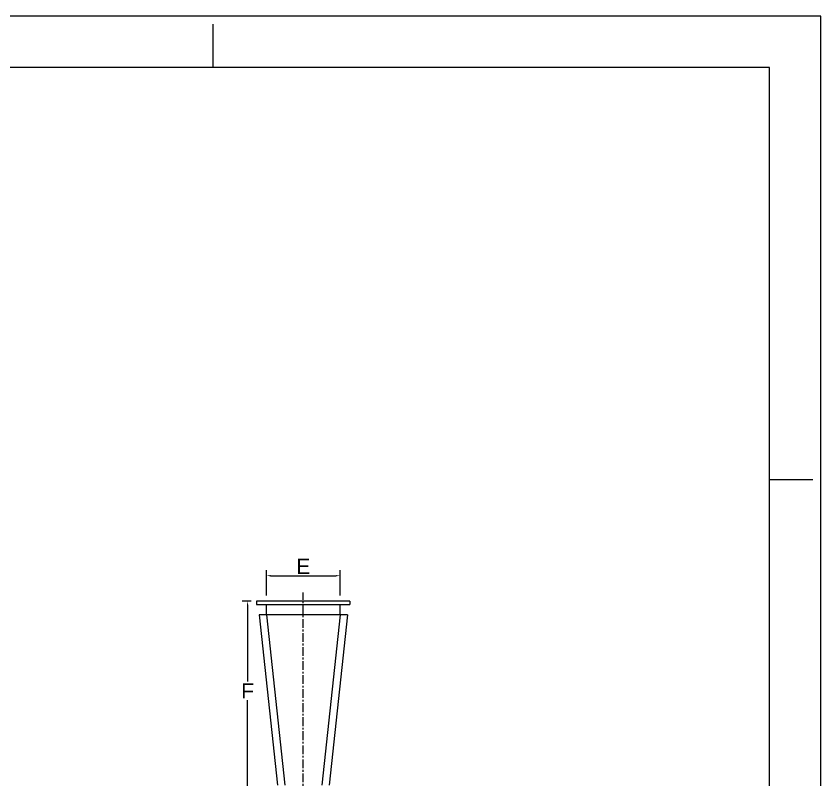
# Model space of a CAD drawing. Header units: millimetres. Extents: x 2 to 671028, y -1 to 511258.
# Drawn here: x 448856 to 671028, y 300577 to 511258 of the extents above; entities that cross this region are included whole.
import ezdxf
from ezdxf.enums import TextEntityAlignment as Align

# ---------------------------------------------------------------- set-up
doc = ezdxf.new("R2010")
doc.units = ezdxf.units.MM
doc.header["$LTSCALE"] = 25.4
doc.linetypes.add('CENTER', pattern=[50.8, 31.75, -6.35, 6.35, -6.35])
doc.layers.get('Defpoints').update_dxf_attribs({"lineweight": 5})
doc.layers.add('CAXA1', color=5, linetype='CENTER', lineweight=5)
doc.layers.add('Title Block', color=7, linetype='Continuous', lineweight=5)
doc.styles.add('ACANSTS', font='romans.shx', dxfattribs={"height": 25.4})
doc.styles.add('Roman', font='arial.ttf')
doc.styles.get("Standard").update_dxf_attribs({"font": 'arial.ttf'})
doc.dimstyles.new('ISO-25', dxfattribs={"dimscale": 30, "dimtxt": 38.1, "dimasz": 38.1, "dimexe": 50.8, "dimexo": 50.8, "dimgap": 15.875, "dimtad": 1, "dimtih": 1, "dimtoh": 1, "dimdec": 1, "dimlfac": 0.03937, "dimdsep": 46, "dimtxsty": 'Standard', "dimcen": 63.5, "dimclrd": 7, "dimclre": 7, "dimclrt": 7, "dimadec": 0, "dimazin": 0, "dimtfac": 1, "dimtdec": 1, "dimtmove": 0, "dimatfit": 3, "dimfxl": 25.4, "dimlwd": 5, "dimlwe": 5, "dimarcsym": 0})

# ---------------------------------------------------------------- blocks, each defined once
blk = doc.blocks.new('*D35')
at = {"color": 7, "linetype": 'Continuous', "lineweight": 5, "transparency": 16777216}
for p, q in [((517977, 351404), (517977, 358421)), ((538297, 351404), (538297, 358421)), ((519120, 356897), (537154, 356897))]:
    blk.add_line(p, q, dxfattribs=at)
at = {"color": 7, "transparency": 16777216}
for points in [[(519120, 357087), (519120, 356706), (517977, 356897)], [(537154, 357087), (537154, 356706), (538297, 356897)]]:
    blk.add_solid(points, dxfattribs=at)
at = {"layer": 'Defpoints', "color": 0, "transparency": 16777216}
for p in [(538297, 356897), (517977, 349880), (538297, 349880)]:
    blk.add_point(p, dxfattribs=at)
at = {"color": 7, "lineweight": 5, "transparency": 16777216, "insert": (528137, 359468), "char_height": 4191, "attachment_point": 5, "style": 'Roman'}
blk.add_mtext('E', dxfattribs=at)
blk = doc.blocks.new('*D36')
at = {"color": 7, "linetype": 'Continuous', "lineweight": 5, "transparency": 16777216}
for p, q in [((513723, 349880), (511232, 349880)), ((512756, 348737), (512756, 327722)), ((512756, 297683), (512756, 322579)), ((519755, 296540), (511232, 296540))]:
    blk.add_line(p, q, dxfattribs=at)
at = {"color": 7, "transparency": 16777216}
for points in [[(512566, 348737), (512947, 348737), (512756, 349880)], [(512566, 297683), (512947, 297683), (512756, 296540)]]:
    blk.add_solid(points, dxfattribs=at)
at = {"layer": 'Defpoints', "color": 0, "transparency": 16777216}
for p in [(515247, 349880), (512756, 296540), (521279, 296540)]:
    blk.add_point(p, dxfattribs=at)
at = {"color": 7, "lineweight": 5, "transparency": 16777216, "insert": (512756, 325151), "char_height": 4191, "attachment_point": 5, "style": 'Roman'}
blk.add_mtext('F', dxfattribs=at)
blk = doc.blocks.new('LONE STAR BLOWER TITLE BLOCK (SIZE A)')
at = {"layer": 'Title Block', "lineweight": 15}
for p, q in [((600.08, 457.2), (0, 457.2)), ((600.08, 0), (600.08, 457.2)), ((450.06, 444.5), (450.06, 455.22)), ((587.38, 444.5), (12.7, 444.5)), ((587.38, 444.5), (12.7, 444.5)), ((587.38, 12.7), (587.38, 444.5)), ((587.38, 342.9), (598.09, 342.9))]:
    blk.add_line(p, q, dxfattribs=at)
at = {"layer": 'Title Block', "lineweight": 15, "style": 'ACANSTS'}
for tag, p, height in [('DRAWN_DATE', (402.66, 58.47), 3.43), ('DRAWN_BY', (375.45, 58.16), 3.43), ('DRAWING_SUBTITLE', (450.18, 50.21), 5.14), ('CHECKED_BY', (376.02, 49.37), 3.43), ('CHECK_DATE', (402.18, 49.5), 3.43), ('ENGINEER', (375.87, 40.95), 3.43), ('ENG_DATE', (401.95, 40.92), 3.43), ('DRAWING_SUBTITLE', (450.12, 39.35), 5.14), ('MANUFACTURING', (375.76, 32.38), 3.43), ('MFG_DATE', (401.98, 32.46), 3.43), ('CONTROL', (375.76, 23.81), 3.43), ('CONTROL_DATE', (401.98, 23.88), 3.43), ('CAGE_CODE', (455.36, 23.27), 3.43), ('MODEL_FILE_NAME', (230.14, 15.52), 3.43), ('APPROVED_BY', (375.47, 14.54), 3.43), ('APPROVAL_DATE', (401.77, 14.47), 3.43)]:
    blk.add_attdef(tag, p, '', height=height, dxfattribs=at)
at = {"layer": 'Title Block', "lineweight": 15, "style": 'Roman', "flags": 8}
for tag, height, p in [('DWG_NUMBER', 7.14, (484.29, 29.15)), ('SCALE', 3.43, (459.83, 17.88)), ('SHEETNUMBER', 3.43, (539.89, 17.88)), ('TOTA_SHEETS', 3.43, (556.11, 17.82))]:
    blk.add_attdef(tag, text='', height=height, dxfattribs=at).set_placement(p, align=Align.TOP_LEFT)
at = {"layer": 'Title Block', "lineweight": 15, "style": 'ACANSTS'}
blk.add_attdef('REVISION', text='', height=3.43, dxfattribs=at).set_placement((580.38, 22.69), align=Align.CENTER)

msp = doc.modelspace()

# ---------------------------------------------------------------- linework, layer by layer
at = {"color": 7, "lineweight": 5}
for p, q in [((541027.67, 349879.8), (515246.67, 349879.8)), ((515246.67, 349879.8), (515246.67, 348914.6)), ((515246.67, 348914.6), (541027.67, 348914.6)), ((517977.17, 346069.8), (517977.17, 348914.6)), ((538297.17, 346069.8), (538297.17, 348914.6)), ((541021.17, 349879.8), (541021.17, 348914.6)), ((540342.39, 346069.8), (515931.94, 346069.8)), ((515931.94, 346069.8), (521011.94, 299079.8)), ((517977.17, 346069.8), (523057.17, 299079.8)), ((538297.17, 346069.8), (533217.17, 299079.8)), ((540342.39, 346069.8), (535262.39, 299079.8))]:
    msp.add_line(p, q, dxfattribs=at)
at = {"layer": 'CAXA1', "linetype": 'CENTER', "lineweight": 5, "ltscale": 3}
msp.add_line((528133.92, 249619.12), (528133.92, 352243.38), dxfattribs=at)

# ---------------------------------------------------------------- block references
at = {"xscale": 1118.237794126772, "yscale": 1118.237794126772, "zscale": 1118.237794126772}
msp.add_blockref('LONE STAR BLOWER TITLE BLOCK (SIZE A)', (1.55, -0.56), dxfattribs=at)

# ---------------------------------------------------------------- dimensions: what is measured, and where the dimension line sits
at = {"color": 7, "lineweight": 5}
dim = msp.add_linear_dim(base=(538297.17, 356896.74), p1=(517977.17, 349879.8), p2=(538297.17, 349879.8), text='E', dimstyle='ISO-25', override={"dimscale": 30, "dimtxt": 139.7, "dimpost": '\\X', "dimtxsty": 'Roman', "dimtmove": 1}, dxfattribs=at)
dim.commit()
dim.dimension.update_dxf_attribs({"geometry": '*D35', "text_midpoint": (528137.17, 356896.74), "dimtype": 160})
dim = msp.add_linear_dim(base=(512756.06, 296539.8), p1=(515246.67, 349879.8), p2=(521279.17, 296539.8), angle=90, text='F', dimstyle='ISO-25', override={"dimscale": 30, "dimtxt": 139.7, "dimpost": '\\X', "dimtxsty": 'Roman', "dimtmove": 1}, dxfattribs=at)
dim.commit()
dim.dimension.update_dxf_attribs({"geometry": '*D36', "text_midpoint": (512756.06, 325150.67), "dimtype": 160})

doc.saveas('drawing.dxf')
